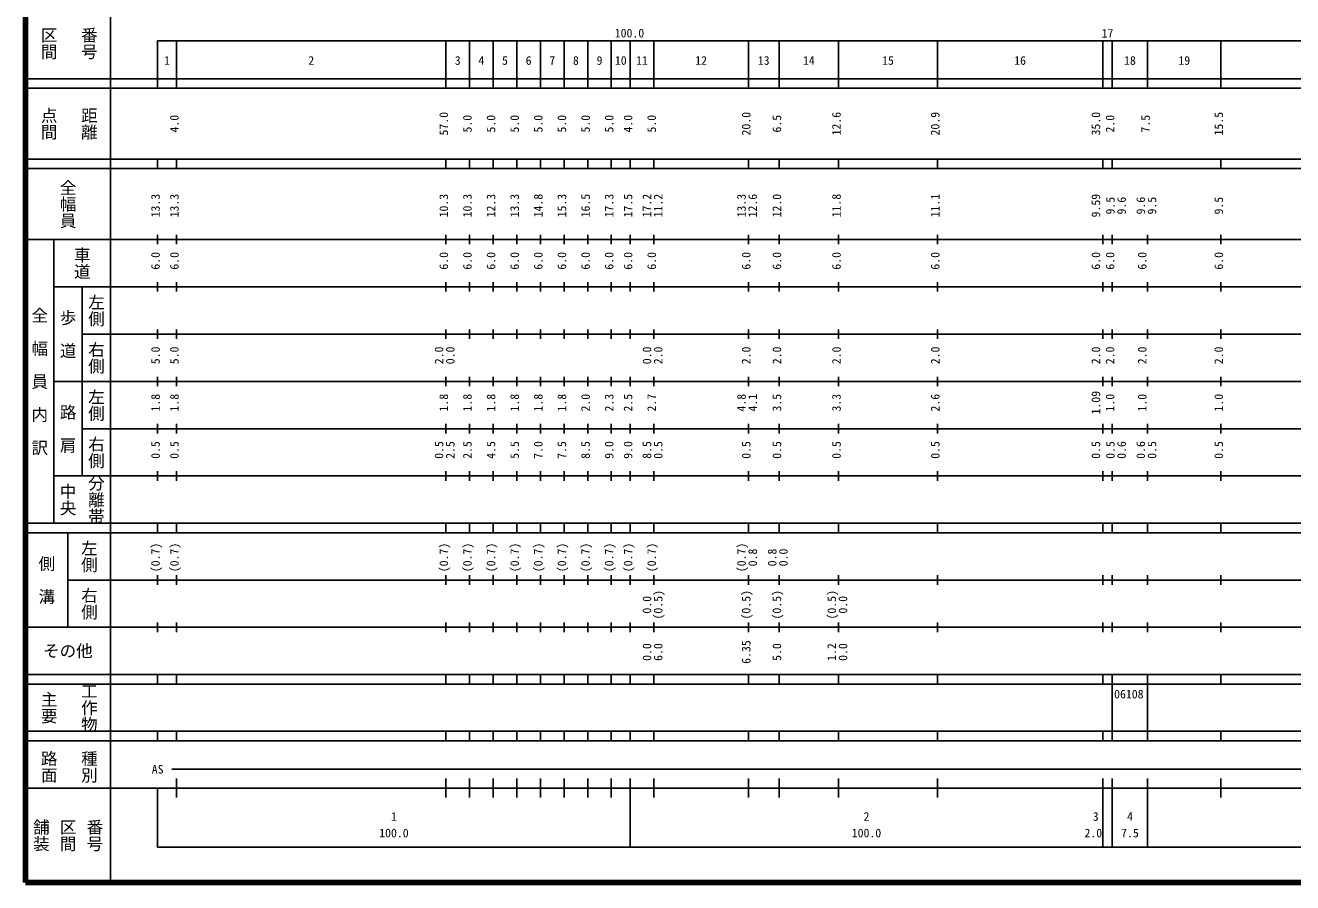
# Model space of a CAD drawing. Units: millimetres on the paper, enlarged 1000 times. Extents: x 40000 to 680000, y 20000 to 380000.
# Drawn here: x 40000 to 308182, y 20000 to 201296 of the extents above; entities that cross this region are included whole.
import ezdxf
from ezdxf.enums import TextEntityAlignment as Align

# ---------------------------------------------------------------- set-up
doc = ezdxf.new("R2010")
doc.units = ezdxf.units.MM
doc.header["$LTSCALE"] = 1000
doc.layers.add('M-TTL', color=2, linetype='Continuous', lineweight=140)
doc.layers.add('M-TTL-BAND', color=7, linetype='Continuous', lineweight=25)
doc.styles.add('@ＭＳ ゴシック', font='')
doc.styles.add('ＭＳ ゴシック', font='')
doc.styles.get('@ＭＳ ゴシック').set_extended_font_data('@MS Gothic')
doc.styles.get('ＭＳ ゴシック').set_extended_font_data('MS Gothic')

msp = doc.modelspace()

# ---------------------------------------------------------------- linework, layer by layer
at = {"layer": 'M-TTL'}
for p, q in [((40000, 380000), (40000, 20000)), ((40000, 20000), (680000, 20000))]:
    msp.add_line(p, q, dxfattribs=at)
at = {"layer": 'M-TTL-BAND'}
for p, q in [((58000, 370000), (58000, 20000)), ((68000, 198000), (579000, 198000)), ((68000, 198000), (68000, 188000)), ((72000, 188000), (72000, 198000)), ((129000, 188000), (129000, 198000)), ((134000, 188000), (134000, 198000)), ((139000, 188000), (139000, 198000)), ((144000, 188000), (144000, 198000)), ((149000, 188000), (149000, 198000)), ((154000, 188000), (154000, 198000)), ((159000, 188000), (159000, 198000)), ((164000, 188000), (164000, 198000)), ((168000, 188000), (168000, 198000)), ((173000, 188000), (173000, 198000)), ((193000, 188000), (193000, 198000)), ((199500, 188000), (199500, 198000)), ((212100, 188000), (212100, 198000)), ((233000, 188000), (233000, 198000)), ((268000, 188000), (268000, 198000)), ((270000, 188000), (270000, 198000)), ((277500, 188000), (277500, 198000)), ((293000, 188000), (293000, 198000)), ((40000, 190000), (579000, 190000)), ((40000, 188000), (579000, 188000)), ((40000, 173000), (579000, 173000)), ((68000, 171000), (68000, 173000)), ((72000, 171000), (72000, 173000)), ((129000, 171000), (129000, 173000)), ((134000, 171000), (134000, 173000)), ((139000, 171000), (139000, 173000)), ((144000, 171000), (144000, 173000)), ((149000, 171000), (149000, 173000)), ((154000, 171000), (154000, 173000)), ((159000, 171000), (159000, 173000)), ((164000, 171000), (164000, 173000)), ((168000, 171000), (168000, 173000)), ((173000, 171000), (173000, 173000)), ((193000, 171000), (193000, 173000)), ((199500, 171000), (199500, 173000)), ((212100, 171000), (212100, 173000)), ((233000, 171000), (233000, 173000)), ((268000, 171000), (268000, 173000)), ((270000, 171000), (270000, 173000)), ((293000, 171000), (293000, 173000)), ((40000, 171000), (579000, 171000)), ((40000, 156000), (579000, 156000)), ((46000, 96000), (46000, 156000)), ((68000, 155000), (68000, 157000)), ((72000, 155000), (72000, 157000)), ((129000, 155000), (129000, 157000)), ((134000, 155000), (134000, 157000)), ((139000, 155000), (139000, 157000)), ((144000, 155000), (144000, 157000)), ((149000, 155000), (149000, 157000)), ((154000, 155000), (154000, 157000)), ((159000, 155000), (159000, 157000)), ((164000, 155000), (164000, 157000)), ((168000, 155000), (168000, 157000)), ((173000, 155000), (173000, 157000)), ((193000, 155000), (193000, 157000)), ((199500, 155000), (199500, 157000)), ((212100, 155000), (212100, 157000)), ((233000, 155000), (233000, 157000)), ((268000, 155000), (268000, 157000)), ((270000, 155000), (270000, 157000)), ((270000, 155000), (270000, 157000)), ((277500, 155000), (277500, 157000)), ((293000, 155000), (293000, 157000)), ((46000, 146000), (579000, 146000)), ((52000, 146000), (52000, 106000)), ((68000, 145000), (68000, 147000)), ((72000, 145000), (72000, 147000)), ((129000, 145000), (129000, 147000)), ((134000, 145000), (134000, 147000)), ((139000, 145000), (139000, 147000)), ((144000, 145000), (144000, 147000)), ((149000, 145000), (149000, 147000)), ((154000, 145000), (154000, 147000)), ((159000, 145000), (159000, 147000)), ((164000, 145000), (164000, 147000)), ((168000, 145000), (168000, 147000)), ((173000, 145000), (173000, 147000)), ((193000, 145000), (193000, 147000)), ((199500, 145000), (199500, 147000)), ((212100, 145000), (212100, 147000)), ((233000, 145000), (233000, 147000)), ((268000, 145000), (268000, 147000)), ((270000, 145000), (270000, 147000)), ((270000, 145000), (270000, 147000)), ((277500, 145000), (277500, 147000)), ((293000, 145000), (293000, 147000)), ((68000, 135000), (68000, 137000)), ((72000, 135000), (72000, 137000)), ((129000, 135000), (129000, 137000)), ((134000, 135000), (134000, 137000)), ((139000, 135000), (139000, 137000)), ((144000, 135000), (144000, 137000)), ((149000, 135000), (149000, 137000)), ((154000, 135000), (154000, 137000)), ((159000, 135000), (159000, 137000)), ((164000, 135000), (164000, 137000)), ((168000, 135000), (168000, 137000)), ((173000, 135000), (173000, 137000)), ((193000, 135000), (193000, 137000)), ((199500, 135000), (199500, 137000)), ((212100, 135000), (212100, 137000)), ((233000, 135000), (233000, 137000)), ((268000, 135000), (268000, 137000)), ((270000, 135000), (270000, 137000)), ((270000, 135000), (270000, 137000)), ((277500, 135000), (277500, 137000)), ((293000, 135000), (293000, 137000)), ((52000, 136000), (579000, 136000)), ((68000, 125000), (68000, 127000)), ((72000, 125000), (72000, 127000)), ((129000, 125000), (129000, 127000)), ((134000, 125000), (134000, 127000)), ((139000, 125000), (139000, 127000)), ((144000, 125000), (144000, 127000)), ((149000, 125000), (149000, 127000)), ((154000, 125000), (154000, 127000)), ((159000, 125000), (159000, 127000)), ((164000, 125000), (164000, 127000)), ((168000, 125000), (168000, 127000)), ((173000, 125000), (173000, 127000)), ((193000, 125000), (193000, 127000)), ((199500, 125000), (199500, 127000)), ((212100, 125000), (212100, 127000)), ((233000, 125000), (233000, 127000)), ((268000, 125000), (268000, 127000)), ((270000, 125000), (270000, 127000)), ((277500, 125000), (277500, 127000)), ((293000, 125000), (293000, 127000)), ((46000, 126000), (579000, 126000)), ((52000, 116000), (579000, 116000)), ((68000, 115000), (68000, 117000)), ((72000, 115000), (72000, 117000)), ((129000, 115000), (129000, 117000)), ((134000, 115000), (134000, 117000)), ((139000, 115000), (139000, 117000)), ((144000, 115000), (144000, 117000)), ((149000, 115000), (149000, 117000)), ((154000, 115000), (154000, 117000)), ((159000, 115000), (159000, 117000)), ((164000, 115000), (164000, 117000)), ((168000, 115000), (168000, 117000)), ((173000, 115000), (173000, 117000)), ((193000, 115000), (193000, 117000)), ((199500, 115000), (199500, 117000)), ((212100, 115000), (212100, 117000)), ((233000, 115000), (233000, 117000)), ((268000, 115000), (268000, 117000)), ((270000, 115000), (270000, 117000)), ((277500, 115000), (277500, 117000)), ((293000, 115000), (293000, 117000)), ((46000, 106000), (579000, 106000)), ((68000, 105000), (68000, 107000)), ((72000, 105000), (72000, 107000)), ((129000, 105000), (129000, 107000)), ((134000, 105000), (134000, 107000)), ((139000, 105000), (139000, 107000)), ((144000, 105000), (144000, 107000)), ((149000, 105000), (149000, 107000)), ((154000, 105000), (154000, 107000)), ((159000, 105000), (159000, 107000)), ((164000, 105000), (164000, 107000)), ((168000, 105000), (168000, 107000)), ((173000, 105000), (173000, 107000)), ((193000, 105000), (193000, 107000)), ((199500, 105000), (199500, 107000)), ((212100, 105000), (212100, 107000)), ((233000, 105000), (233000, 107000)), ((268000, 105000), (268000, 107000)), ((270000, 105000), (270000, 107000)), ((277500, 105000), (277500, 107000)), ((293000, 105000), (293000, 107000)), ((40000, 96000), (579000, 96000)), ((40000, 94000), (579000, 94000)), ((49000, 94000), (49000, 74000)), ((68000, 94000), (68000, 96000)), ((72000, 94000), (72000, 96000)), ((129000, 94000), (129000, 96000)), ((134000, 94000), (134000, 96000)), ((139000, 94000), (139000, 96000)), ((144000, 94000), (144000, 96000)), ((149000, 94000), (149000, 96000)), ((154000, 94000), (154000, 96000)), ((159000, 94000), (159000, 96000)), ((164000, 94000), (164000, 96000)), ((168000, 94000), (168000, 96000)), ((173000, 94000), (173000, 96000)), ((193000, 94000), (193000, 96000)), ((199500, 94000), (199500, 96000)), ((212100, 94000), (212100, 96000)), ((233000, 94000), (233000, 96000)), ((268000, 94000), (268000, 96000)), ((270000, 94000), (270000, 96000)), ((277500, 94000), (277500, 96000)), ((293000, 94000), (293000, 96000)), ((49000, 84000), (579000, 84000)), ((68000, 83000), (68000, 85000)), ((72000, 83000), (72000, 85000)), ((129000, 83000), (129000, 85000)), ((134000, 83000), (134000, 85000)), ((139000, 83000), (139000, 85000)), ((144000, 83000), (144000, 85000)), ((149000, 83000), (149000, 85000)), ((154000, 83000), (154000, 85000)), ((159000, 83000), (159000, 85000)), ((164000, 83000), (164000, 85000)), ((168000, 83000), (168000, 85000)), ((173000, 83000), (173000, 85000)), ((193000, 83000), (193000, 85000)), ((199500, 83000), (199500, 85000)), ((212100, 83000), (212100, 85000)), ((233000, 83000), (233000, 85000)), ((268000, 83000), (268000, 85000)), ((270000, 83000), (270000, 85000)), ((277500, 83000), (277500, 85000)), ((293000, 83000), (293000, 85000)), ((40000, 74000), (579000, 74000)), ((68000, 73000), (68000, 75000)), ((72000, 73000), (72000, 75000)), ((129000, 73000), (129000, 75000)), ((134000, 73000), (134000, 75000)), ((139000, 73000), (139000, 75000)), ((144000, 73000), (144000, 75000)), ((149000, 73000), (149000, 75000)), ((154000, 73000), (154000, 75000)), ((159000, 73000), (159000, 75000)), ((164000, 73000), (164000, 75000)), ((168000, 73000), (168000, 75000)), ((173000, 73000), (173000, 75000)), ((193000, 73000), (193000, 75000)), ((199500, 73000), (199500, 75000)), ((212100, 73000), (212100, 75000)), ((233000, 73000), (233000, 75000)), ((268000, 73000), (268000, 75000)), ((270000, 73000), (270000, 75000)), ((277500, 73000), (277500, 75000)), ((293000, 73000), (293000, 75000)), ((40000, 64000), (579000, 64000)), ((40000, 62000), (579000, 62000)), ((68000, 62000), (68000, 64000)), ((72000, 62000), (72000, 64000)), ((129000, 62000), (129000, 64000)), ((134000, 62000), (134000, 64000)), ((139000, 62000), (139000, 64000)), ((144000, 62000), (144000, 64000)), ((149000, 62000), (149000, 64000)), ((154000, 62000), (154000, 64000)), ((159000, 62000), (159000, 64000)), ((164000, 62000), (164000, 64000)), ((168000, 62000), (168000, 64000)), ((173000, 62000), (173000, 64000)), ((193000, 62000), (193000, 64000)), ((199500, 62000), (199500, 64000)), ((212100, 62000), (212100, 64000)), ((233000, 62000), (233000, 64000)), ((268000, 62000), (268000, 64000)), ((270000, 50000), (270000, 64000)), ((277500, 62000), (277500, 64000)), ((277500, 52000), (277500, 62000)), ((293000, 62000), (293000, 64000)), ((40000, 52000), (579000, 52000)), ((68000, 50000), (68000, 52000)), ((72000, 50000), (72000, 52000)), ((129000, 50000), (129000, 52000)), ((134000, 50000), (134000, 52000)), ((139000, 50000), (139000, 52000)), ((144000, 50000), (144000, 52000)), ((149000, 50000), (149000, 52000)), ((154000, 50000), (154000, 52000)), ((159000, 50000), (159000, 52000)), ((164000, 50000), (164000, 52000)), ((168000, 50000), (168000, 52000)), ((173000, 50000), (173000, 52000)), ((193000, 50000), (193000, 52000)), ((199500, 50000), (199500, 52000)), ((212100, 50000), (212100, 52000)), ((233000, 50000), (233000, 52000)), ((268000, 50000), (268000, 52000)), ((277500, 50000), (277500, 52000)), ((293000, 50000), (293000, 52000)), ((40000, 50000), (579000, 50000)), ((71000, 44000), (561000, 44000)), ((72000, 38000), (72000, 42000)), ((129000, 38000), (129000, 42000)), ((134000, 38000), (134000, 42000)), ((139000, 38000), (139000, 42000)), ((144000, 38000), (144000, 42000)), ((149000, 38000), (149000, 42000)), ((154000, 38000), (154000, 42000)), ((159000, 38000), (159000, 42000)), ((164000, 38000), (164000, 42000)), ((168000, 27500), (168000, 42000)), ((173000, 38000), (173000, 42000)), ((193000, 38000), (193000, 42000)), ((199500, 38000), (199500, 42000)), ((212100, 38000), (212100, 42000)), ((233000, 38000), (233000, 42000)), ((268000, 27500), (268000, 42000)), ((270000, 27500), (270000, 42000)), ((277500, 27500), (277500, 42000)), ((293000, 38000), (293000, 42000)), ((40000, 40000), (579000, 40000)), ((68000, 40000), (68000, 27500)), ((68000, 27500), (579000, 27500))]:
    msp.add_line(p, q, dxfattribs=at)

# ---------------------------------------------------------------- texts
at = {"layer": 'M-TTL-BAND', "style": '@ＭＳ ゴシック'}
for s, p in [('区間', (45000, 197500)), ('番号', (53500, 197500)), ('点間', (45000, 180500)), ('距離', (53500, 180500)), ('全幅員', (49000, 163500)), ('車道', (52000, 151000)), ('左側', (55000, 141000)), ('全\u3000幅\u3000員\u3000内\u3000訳', (43000, 126000)), ('歩\u3000道', (49000, 136000)), ('右側', (55000, 131000)), ('左側', (55000, 121000)), ('路\u3000肩', (49000, 116000)), ('右側', (55000, 111000)), ('分離帯', (55000, 101000)), ('中央', (49000, 101000)), ('左側', (53500, 89000)), ('側\u3000溝', (44500, 84000)), ('右側', (53500, 79000)), ('工作物', (53500, 57000)), ('主要', (45000, 57000)), ('路面', (45000, 44500)), ('種別', (53500, 44500)), ('舗装', (43333, 30000)), ('区間', (49000, 30000)), ('番号', (54667, 30000))]:
    msp.add_text(s, height=2566, rotation=270, dxfattribs=at).set_placement(p, align=Align.MIDDLE_CENTER)
at = {"layer": 'M-TTL-BAND', "style": 'ＭＳ ゴシック'}
for s, p in [('100.0', (167844, 198195)), ('17', (269000, 198152)), ('1', (70000, 192405)), ('2', (100500, 192405)), ('3', (131500, 192405)), ('4', (136500, 192405)), ('5', (141500, 192405)), ('6', (146500, 192405)), ('7', (151500, 192405)), ('8', (156500, 192405)), ('9', (161500, 192405)), ('10', (166000, 192405)), ('11', (170500, 192405)), ('12', (183000, 192405)), ('13', (196250, 192405)), ('14', (205800, 192405)), ('15', (222550, 192405)), ('16', (250500, 192405)), ('18', (273750, 192405)), ('19', (285250, 192405)), ('AS', (68000, 42500)), ('2', (218000, 32523)), ('3', (266500, 32523)), ('1', (118000, 32523)), ('4', (273750, 32523)), ('100.0', (118000, 29033)), ('100.0', (218000, 29033)), ('2.0', (266000, 29033)), ('7.5', (273750, 29033))]:
    msp.add_text(s, height=1833, dxfattribs=at).set_placement(p, align=Align.BOTTOM_CENTER)
for s, p in [('57.0', (130000, 180500)), ('20.0', (194000, 180500)), ('12.6', (213100, 180500)), ('20.9', (234000, 180500)), ('35.0', (268000, 180500)), ('15.5', (294000, 180500)), ('4.0', (73000, 180500)), ('5.0', (135000, 180500)), ('5.0', (140000, 180500)), ('5.0', (145000, 180500)), ('5.0', (150000, 180500)), ('5.0', (155000, 180500)), ('5.0', (160000, 180500)), ('5.0', (165000, 180500)), ('4.0', (169000, 180500)), ('5.0', (174000, 180500)), ('6.5', (200500, 180500)), ('2.0', (271000, 180500)), ('7.5', (278500, 180500)), ('13.3', (69000, 163174)), ('13.3', (73000, 163174)), ('10.3', (130000, 163174)), ('10.3', (135000, 163174)), ('12.3', (140000, 163174)), ('13.3', (145000, 163174)), ('14.8', (150000, 163174)), ('15.3', (155000, 163174)), ('16.5', (160000, 163174)), ('17.3', (165000, 163174)), ('17.5', (169000, 163174)), ('17.2', (173000, 163174)), ('11.2', (175370, 163174)), ('13.3', (193000, 163174)), ('12.6', (195370, 163174)), ('12.0', (200500, 163174)), ('11.8', (213100, 163174)), ('11.1', (234000, 163174)), ('9.59', (268000, 163174)), ('9.5', (271068, 163174)), ('9.6', (273438, 163174)), ('9.6', (277500, 163174)), ('9.5', (279870, 163174)), ('9.5', (294000, 163174)), ('6.0', (69000, 151500)), ('6.0', (73000, 151500)), ('6.0', (130000, 151500)), ('6.0', (135000, 151500)), ('6.0', (140000, 151500)), ('6.0', (145000, 151500)), ('6.0', (150000, 151500)), ('6.0', (155000, 151500)), ('6.0', (160000, 151500)), ('6.0', (165000, 151500)), ('6.0', (169000, 151500)), ('6.0', (174000, 151500)), ('6.0', (194000, 151500)), ('6.0', (200500, 151500)), ('6.0', (213100, 151500)), ('6.0', (234000, 151500)), ('6.0', (268000, 151500)), ('6.0', (271000, 151500)), ('6.0', (277800, 151500)), ('6.0', (294000, 151500)), ('5.0', (69000, 131500)), ('5.0', (73000, 131500)), ('2.0', (129000, 131500)), ('0.0', (131370, 131500)), ('0.0', (173000, 131500)), ('2.0', (175370, 131500)), ('2.0', (194000, 131500)), ('2.0', (200500, 131500)), ('2.0', (213100, 131500)), ('2.0', (234000, 131500)), ('2.0', (268000, 131500)), ('2.0', (271000, 131500)), ('2.0', (277800, 131500)), ('2.0', (294000, 131500)), ('1.09', (268000, 121500)), ('1.8', (69000, 121500)), ('1.8', (73000, 121500)), ('1.8', (130000, 121500)), ('1.8', (135000, 121500)), ('1.8', (140000, 121500)), ('1.8', (145000, 121500)), ('1.8', (150000, 121500)), ('1.8', (155000, 121500)), ('2.0', (160000, 121500)), ('2.3', (165000, 121500)), ('2.5', (169000, 121500)), ('2.7', (174000, 121500)), ('4.8', (193000, 121500)), ('4.1', (195370, 121500)), ('3.5', (200500, 121500)), ('3.3', (213100, 121500)), ('2.6', (234000, 121500)), ('1.0', (271000, 121500)), ('1.0', (277800, 121500)), ('1.0', (294000, 121500)), ('0.5', (69000, 111500)), ('0.5', (73000, 111500)), ('0.5', (129000, 111500)), ('2.5', (131370, 111500)), ('2.5', (135000, 111500)), ('4.5', (140000, 111500)), ('5.5', (145000, 111500)), ('7.0', (150000, 111500)), ('7.5', (155000, 111500)), ('8.5', (160000, 111500)), ('9.0', (165000, 111500)), ('9.0', (169000, 111500)), ('8.5', (173000, 111500)), ('0.5', (175370, 111500)), ('0.5', (194000, 111500)), ('0.5', (200500, 111500)), ('0.5', (213100, 111500)), ('0.5', (234000, 111500)), ('0.5', (268000, 111500)), ('0.5', (271068, 111500)), ('0.6', (273438, 111500)), ('0.6', (277500, 111500)), ('0.5', (279870, 111500)), ('0.5', (294000, 111500)), ('(0.7)', (69000, 88764)), ('(0.7)', (73000, 88764)), ('(0.7)', (130000, 88764)), ('(0.7)', (135000, 88764)), ('(0.7)', (140000, 88764)), ('(0.7)', (145000, 88764)), ('(0.7)', (150000, 88764)), ('(0.7)', (155000, 88764)), ('(0.7)', (160000, 88764)), ('(0.7)', (165000, 88764)), ('(0.7)', (169000, 88764)), ('(0.7)', (174000, 88764)), ('(0.7)', (193000, 88764)), ('0.8', (195370, 88764)), ('0.8', (199500, 88764)), ('0.0', (201870, 88764)), ('0.0', (173000, 78764)), ('(0.5)', (175370, 78764)), ('(0.5)', (194000, 78764)), ('(0.5)', (200500, 78764)), ('(0.5)', (212100, 78764)), ('0.0', (214470, 78764)), ('0.0', (173000, 68764)), ('6.0', (175370, 68764)), ('6.35', (194000, 68764)), ('5.0', (200500, 68764)), ('1.2', (212100, 68764)), ('0.0', (214470, 68764))]:
    msp.add_text(s, height=1833, rotation=90, dxfattribs=at).set_placement(p, align=Align.BOTTOM_CENTER)
msp.add_text('その他', height=2566, dxfattribs=at).set_placement((49000, 69000), align=Align.MIDDLE_CENTER)
msp.add_text('06108', height=1833, dxfattribs=at).set_placement((270400, 58405), align=Align.BOTTOM_LEFT)

doc.saveas('drawing.dxf')
